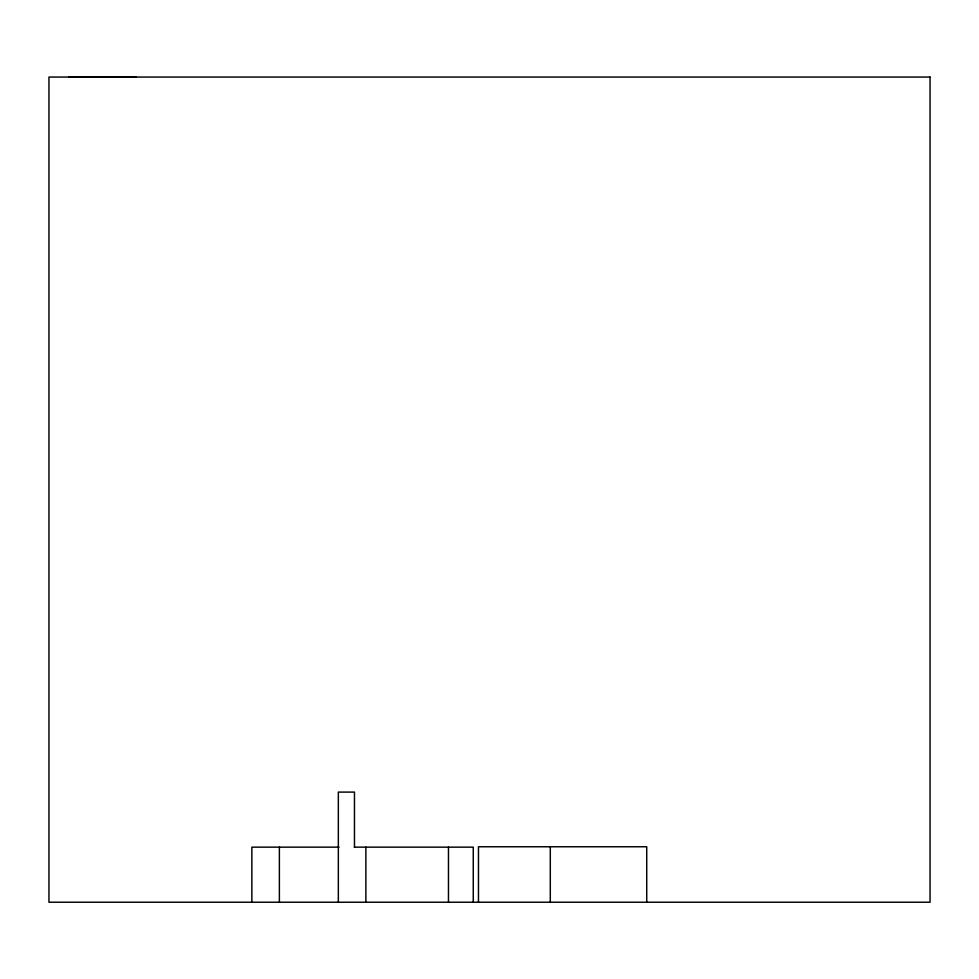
<?xml version="1.0" encoding="UTF-8"?>
<svg xmlns="http://www.w3.org/2000/svg" width="979" height="979" viewBox="0 0 979 979"><rect width="100%" height="100%" fill="white"/><g stroke="black" fill="none" stroke-linecap="round" stroke-linejoin="round"><path stroke-width="1.47" d="M68.763 76.778L136.203 76.778M339.04 847.153L251.86 847.153L251.86 902.222M354.337 847.153L473.249 847.153L473.249 902.222M646.727 902.222L646.727 846.762L478.474 846.762L478.474 902.222M550.296 846.762L550.296 902.222M448.468 847.153L448.468 902.222M365.877 847.153L365.877 902.222M354.471 847.153L354.471 792.097L338.342 792.097L338.342 902.222M279.382 847.153L279.382 902.222M930.05 77.06L48.95 77.06L48.95 902.222L930.05 902.222L930.05 77.06"/></g></svg>
